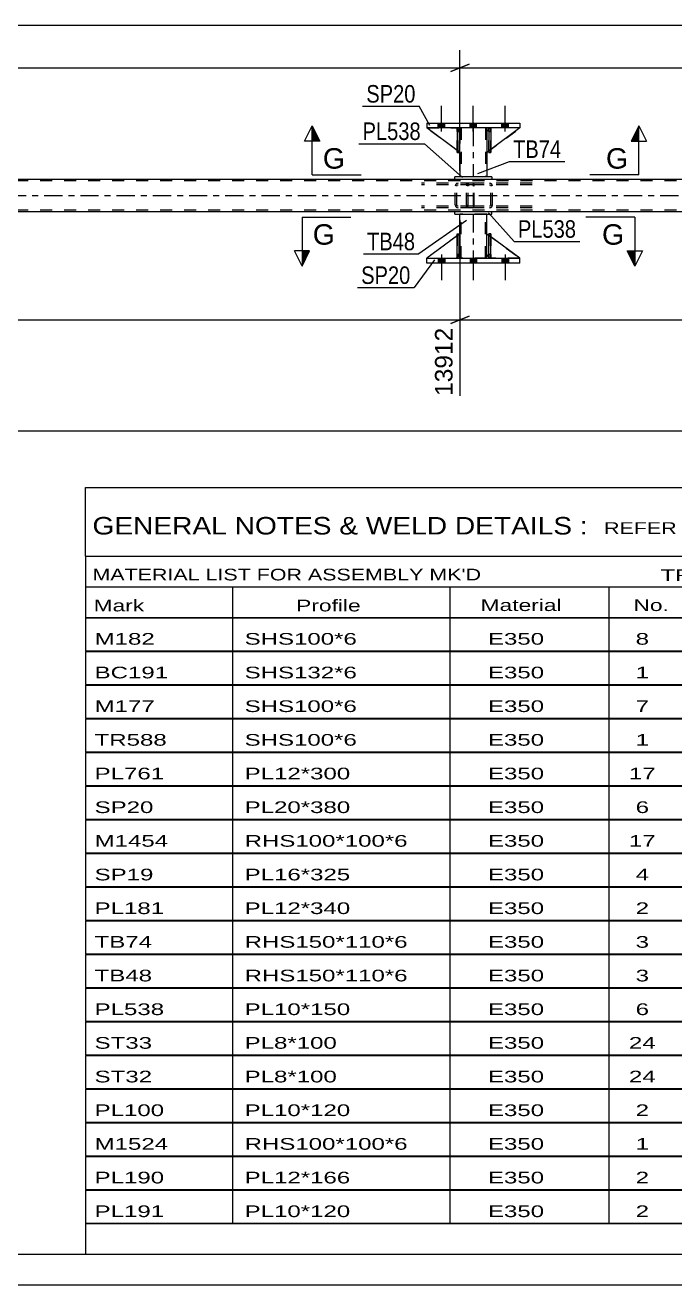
# Model space of a CAD drawing. Header units: millimetres. Extents: x 0 to 841, y 0 to 594.
# Drawn here: x 506.2 to 612.3, y 0 to 205.8 of the extents above; entities that cross this region are included whole.
import ezdxf

# ---------------------------------------------------------------- set-up
doc = ezdxf.new("R2010")
doc.units = ezdxf.units.MM
doc.linetypes.add('DXK_LINE_DOT2', pattern=[3.9198, 1.9599, -1.9599])
doc.linetypes.add('DXK_LINE_DOT3', pattern=[5.9187, 2.979, -0.9799, 0.9799, -0.9799])
doc.styles.add('Arial', font='arial.ttf', dxfattribs={"height": 0.2})
doc.styles.add('Arial Narrow', font='ARIALN.TTF', dxfattribs={"height": 0.2})

# ---------------------------------------------------------------- blocks, each defined once
blk = doc.blocks.new('Unknown-203724102-1113')
at = {"color": 5, "linetype": 'Continuous'}
for p, q in [((5, 5), (836, 5)), ((0, 0), (841, 0))]:
    blk.add_line(p, q, dxfattribs=at)
blk = doc.blocks.new('Part-203724102-2270 - 2267')
at = {"color": 7, "linetype": 'DXK_LINE_DOT2'}
for p, q in [((577.15, 171.69), (571.75, 167.69)), ((577.15, 168.29), (577.15, 171.69)), ((577.15, 171.69), (577.15, 168.29)), ((571.75, 167.69), (576.55, 167.69)), ((576.55, 167.69), (577.15, 168.29)), ((577.15, 168.29), (576.55, 167.69)), ((577.15, 168.29), (577.15, 168.29))]:
    blk.add_line(p, q, dxfattribs=at)
blk = doc.blocks.new('Part-203724102-2351 - 2267')
at = {"color": 2, "linetype": 'Continuous'}
for p, q in [((581.55, 168.29), (581.55, 171.69)), ((581.55, 171.69), (581.9, 171.43)), ((586.95, 167.69), (582.22, 171.19)), ((581.9, 167.94), (581.55, 168.29))]:
    blk.add_line(p, q, dxfattribs=at)
at = {"color": 7, "linetype": 'DXK_LINE_DOT2'}
for p, q in [((582.22, 171.19), (581.9, 171.43)), ((581.9, 167.94), (582.15, 167.69)), ((582.15, 167.69), (586.95, 167.69))]:
    blk.add_line(p, q, dxfattribs=at)
blk = doc.blocks.new('Part-203724102-2284 - 2267')
at = {"color": 7, "linetype": 'DXK_LINE_DOT2'}
for p, q in [((576.7, 171.69), (577.02, 171.69)), ((576.7, 168.29), (576.7, 171.69)), ((576.7, 171.69), (576.7, 167.69)), ((577.02, 171.69), (577.02, 168.29)), ((577.02, 167.69), (577.02, 171.6)), ((577.02, 168.29), (576.7, 168.29)), ((576.7, 167.69), (576.7, 168.29)), ((577.02, 167.69), (576.7, 167.69)), ((577.02, 168.29), (577.02, 167.69)), ((577.02, 167.69), (577.02, 167.69))]:
    blk.add_line(p, q, dxfattribs=at)
blk = doc.blocks.new('Part-203724102-2299 - 2267')
at = {"color": 2, "linetype": 'Continuous'}
for p, q in [((571.75, 189.77), (571.75, 188.97)), ((571.75, 189.77), (586.95, 189.77)), ((586.95, 189.77), (586.95, 188.97)), ((586.95, 188.97), (571.75, 188.97))]:
    blk.add_line(p, q, dxfattribs=at)
blk = doc.blocks.new('Part-203724102-2368 - 2267')
at = {"color": 2, "linetype": 'Continuous'}
for p, q in [((576.7, 185.3), (571.75, 188.97)), ((576.7, 188.82), (576.55, 188.97)), ((577.15, 188.37), (577.02, 188.5)), ((577.15, 188.37), (577.15, 188.37)), ((577.15, 184.97), (577.15, 188.37)), ((577.02, 185.07), (577.15, 184.97)), ((577.15, 184.97), (577.15, 184.97))]:
    blk.add_line(p, q, dxfattribs=at)
at = {"color": 7, "linetype": 'DXK_LINE_DOT2'}
for p, q in [((576.55, 188.97), (571.75, 188.97)), ((571.75, 188.97), (571.75, 188.97)), ((576.55, 188.97), (577.15, 188.37)), ((577.02, 188.5), (576.7, 188.82)), ((577.15, 188.37), (577.15, 184.97)), ((577.02, 185.07), (576.7, 185.3))]:
    blk.add_line(p, q, dxfattribs=at)
blk = doc.blocks.new('Part-203724102-2369 - 2267')
at = {"color": 7, "linetype": 'DXK_LINE_DOT2'}
for p, q in [((577.15, 184.97), (571.75, 188.97)), ((571.75, 188.97), (576.55, 188.97)), ((576.55, 188.97), (577.15, 188.37)), ((577.15, 188.37), (576.55, 188.97)), ((577.15, 188.37), (577.15, 184.97)), ((577.15, 188.37), (577.15, 188.37)), ((577.15, 188.37), (577.15, 184.97))]:
    blk.add_line(p, q, dxfattribs=at)
blk = doc.blocks.new('Part-203724102-2374 - 2267')
at = {"color": 2, "linetype": 'Continuous'}
for p, q in [((581.9, 167.69), (581.9, 171.69)), ((581.9, 171.69), (582.22, 171.69)), ((582.22, 167.69), (582.22, 171.69)), ((581.9, 167.69), (581.9, 167.69)), ((582.22, 167.69), (581.9, 167.69))]:
    blk.add_line(p, q, dxfattribs=at)
at = {"color": 7, "linetype": 'DXK_LINE_DOT2'}
for p, q in [((581.9, 171.69), (581.9, 168.29)), ((582.22, 168.29), (582.22, 171.69)), ((581.9, 168.29), (581.9, 167.69)), ((581.9, 168.29), (582.22, 168.29)), ((581.9, 167.69), (581.9, 167.69)), ((581.9, 167.69), (581.9, 167.69)), ((582.22, 167.69), (582.22, 168.29)), ((582.22, 167.69), (582.22, 167.69))]:
    blk.add_line(p, q, dxfattribs=at)
blk = doc.blocks.new('Part-203724102-2310 - 2267')
at = {"color": 2, "linetype": 'Continuous'}
for p, q in [((576.7, 167.69), (576.7, 171.69)), ((576.7, 171.69), (577.02, 171.69)), ((577.02, 167.69), (577.02, 171.69)), ((576.7, 167.69), (576.7, 167.69)), ((577.02, 167.69), (576.7, 167.69))]:
    blk.add_line(p, q, dxfattribs=at)
at = {"color": 7, "linetype": 'DXK_LINE_DOT2'}
for p, q in [((576.7, 171.69), (576.7, 168.29)), ((577.02, 168.29), (577.02, 171.69)), ((576.7, 168.29), (576.7, 167.69)), ((576.7, 168.29), (577.02, 168.29)), ((576.7, 167.69), (576.7, 167.69)), ((576.7, 167.69), (576.7, 167.69)), ((577.02, 167.69), (577.02, 168.29)), ((577.02, 167.69), (577.02, 167.69))]:
    blk.add_line(p, q, dxfattribs=at)
blk = doc.blocks.new('Part-203724102-2311 - 2267')
at = {"color": 7, "linetype": 'DXK_LINE_DOT2'}
for p, q in [((582.15, 188.97), (581.55, 188.37)), ((581.55, 184.97), (586.95, 188.97)), ((581.55, 188.37), (581.55, 184.97)), ((586.95, 188.97), (582.15, 188.97))]:
    blk.add_line(p, q, dxfattribs=at)
blk = doc.blocks.new('Part-203724102-2376 - 2267')
at = {"color": 7, "linetype": 'DXK_LINE_DOT2'}
for p, q in [((582.22, 171.69), (581.9, 171.69)), ((581.9, 168.29), (581.9, 171.69)), ((581.9, 171.69), (581.9, 167.69)), ((582.22, 171.69), (582.22, 168.29)), ((582.22, 167.69), (582.22, 171.69)), ((582.22, 168.29), (581.9, 168.29)), ((581.9, 167.69), (581.9, 168.29)), ((582.22, 167.69), (581.9, 167.69)), ((582.22, 168.29), (582.22, 167.69)), ((582.22, 167.69), (582.22, 167.69))]:
    blk.add_line(p, q, dxfattribs=at)
blk = doc.blocks.new('Part-203724102-2386 - 2267')
at = {"color": 7, "linetype": 'DXK_LINE_DOT2'}
for p, q in [((578.27, 179.64), (578.23, 179.45)), ((578.23, 176.41), (578.23, 179.45)), ((578.49, 179.45), (578.51, 179.54)), ((578.49, 176.41), (578.49, 179.45)), ((578.51, 179.54), (578.56, 179.62)), ((578.74, 179.93), (578.55, 179.89)), ((578.56, 179.62), (578.64, 179.67)), ((578.64, 179.67), (578.74, 179.69)), ((588.97, 179.93), (578.74, 179.93)), ((588.97, 179.69), (578.74, 179.69)), ((582.17, 179.89), (581.98, 179.93)), ((581.98, 179.69), (582.07, 179.67)), ((582.07, 179.67), (582.16, 179.62)), ((582.16, 179.62), (582.21, 179.54)), ((582.21, 179.54), (582.23, 179.45)), ((582.23, 176.41), (582.23, 179.45)), ((582.49, 179.45), (582.45, 179.64)), ((582.49, 176.41), (582.49, 179.45)), ((578.23, 176.41), (578.27, 176.23)), ((578.51, 176.32), (578.49, 176.41)), ((578.56, 176.24), (578.51, 176.32)), ((578.55, 175.97), (578.74, 175.93)), ((578.64, 176.19), (578.56, 176.24)), ((578.74, 176.17), (578.64, 176.19)), ((588.97, 176.17), (578.74, 176.17)), ((588.97, 175.93), (578.74, 175.93)), ((582.07, 176.19), (581.98, 176.17)), ((581.98, 175.93), (582.17, 175.97)), ((582.16, 176.24), (582.07, 176.19)), ((582.21, 176.32), (582.16, 176.24)), ((582.23, 176.41), (582.21, 176.32)), ((582.45, 176.23), (582.49, 176.41))]:
    blk.add_line(p, q, dxfattribs=at)
for centre, start, end in [((578.72, 179.43), 110.7583, 155.68), ((582, 179.43), 24.32, 69.2417), ((578.72, 176.43), 204.32, 249.2417), ((582, 176.43), 290.7583, 335.68)]:
    blk.add_arc(centre, 0.496, start, end, dxfattribs=at)
blk = doc.blocks.new('Part-203724102-2322 - 2267')
at = {"color": 2, "linetype": 'Continuous'}
for p, q in [((577.15, 171.69), (577.15, 174.89)), ((581.55, 171.69), (581.55, 174.89)), ((577.15, 167.69), (577.15, 168.29)), ((581.55, 167.69), (581.55, 168.29))]:
    blk.add_line(p, q, dxfattribs=at)
at = {"color": 7, "linetype": 'DXK_LINE_DOT2'}
for p, q in [((581.55, 174.89), (577.15, 174.89)), ((577.39, 167.69), (577.39, 174.89)), ((581.31, 167.69), (581.31, 174.89)), ((577.15, 168.29), (577.15, 171.69)), ((581.55, 168.29), (581.55, 171.69)), ((581.55, 167.69), (577.15, 167.69))]:
    blk.add_line(p, q, dxfattribs=at)
at = {"color": 7, "linetype": 'DXK_LINE_DOT3'}
blk.add_line((579.35, 174.89), (579.35, 167.69), dxfattribs=at)
blk = doc.blocks.new('Part-203724102-2338 - 2267')
at = {"color": 2, "linetype": 'Continuous'}
for p, q in [((582.35, 180.97), (576.35, 180.97)), ((576.35, 180.57), (576.35, 180.97)), ((582.35, 180.57), (576.35, 180.57)), ((582.35, 180.97), (582.35, 180.57))]:
    blk.add_line(p, q, dxfattribs=at)
blk = doc.blocks.new('Part-203724102-2343 - 2267')
at = {"color": 2, "linetype": 'Continuous'}
for p, q in [((582.35, 175.29), (576.35, 175.29)), ((576.35, 174.89), (576.35, 175.29)), ((576.35, 174.89), (582.35, 174.89)), ((582.35, 174.89), (582.35, 175.29))]:
    blk.add_line(p, q, dxfattribs=at)
blk = doc.blocks.new('Part-203724102-2352 - 2267')
at = {"color": 7, "linetype": 'DXK_LINE_DOT2'}
for p, q in [((581.55, 168.29), (581.55, 171.69)), ((581.55, 171.69), (586.95, 167.69)), ((582.15, 167.69), (581.55, 168.29)), ((586.95, 167.69), (582.15, 167.69))]:
    blk.add_line(p, q, dxfattribs=at)
blk = doc.blocks.new('Part-203724102-2357 - 2267')
at = {"color": 2, "linetype": 'Continuous'}
for p, q in [((577.15, 188.97), (577.15, 188.37)), ((581.55, 188.97), (581.55, 188.37)), ((577.15, 184.97), (577.15, 180.97)), ((581.55, 184.97), (581.55, 180.97))]:
    blk.add_line(p, q, dxfattribs=at)
at = {"color": 7, "linetype": 'DXK_LINE_DOT2'}
for p, q in [((581.55, 188.97), (577.15, 188.97)), ((577.15, 188.37), (577.15, 184.97)), ((577.39, 188.97), (577.39, 180.97)), ((581.31, 188.97), (581.31, 180.97)), ((581.55, 188.37), (581.55, 184.97)), ((581.55, 180.97), (577.15, 180.97))]:
    blk.add_line(p, q, dxfattribs=at)
at = {"color": 7, "linetype": 'DXK_LINE_DOT3'}
blk.add_line((579.35, 188.97), (579.35, 180.97), dxfattribs=at)
blk = doc.blocks.new('Part-203724102-2367 - 2267')
at = {"color": 7, "linetype": 'DXK_LINE_DOT2'}
for p, q in [((581.9, 188.37), (581.9, 188.97)), ((581.9, 188.97), (581.9, 188.97)), ((581.9, 188.97), (581.9, 184.97)), ((581.9, 188.97), (582.22, 188.97)), ((581.9, 184.97), (581.9, 188.37)), ((581.9, 188.37), (582.22, 188.37)), ((582.22, 188.97), (582.22, 188.37)), ((582.22, 184.97), (582.22, 188.97)), ((582.22, 188.37), (582.22, 184.97)), ((581.9, 184.97), (582.22, 184.97))]:
    blk.add_line(p, q, dxfattribs=at)
blk = doc.blocks.new('Part-203724102-2370 - 2267')
at = {"color": 2, "linetype": 'Continuous'}
for p, q in [((581.9, 188.73), (581.55, 188.37)), ((581.55, 188.37), (581.55, 184.97)), ((586.95, 188.97), (582.22, 185.47)), ((581.55, 184.97), (581.9, 185.23))]:
    blk.add_line(p, q, dxfattribs=at)
at = {"color": 7, "linetype": 'DXK_LINE_DOT2'}
for p, q in [((582.15, 188.97), (581.9, 188.73)), ((586.95, 188.97), (582.15, 188.97)), ((586.95, 188.97), (586.95, 188.97)), ((586.95, 188.97), (586.95, 188.97)), ((582.22, 185.47), (581.9, 185.23))]:
    blk.add_line(p, q, dxfattribs=at)
blk = doc.blocks.new('Part-203724102-2415 - 2267')
at = {"color": 2, "linetype": 'Continuous'}
for p, q in [((576.7, 171.36), (571.75, 167.69)), ((577.15, 171.69), (577.02, 171.6)), ((577.15, 168.29), (577.15, 171.69)), ((576.7, 167.85), (576.55, 167.69)), ((577.15, 168.29), (577.02, 168.17)), ((577.15, 168.29), (577.15, 168.29))]:
    blk.add_line(p, q, dxfattribs=at)
at = {"color": 7, "linetype": 'DXK_LINE_DOT2'}
for p, q in [((577.02, 171.6), (576.7, 171.36)), ((577.15, 168.29), (577.15, 171.69)), ((571.75, 167.69), (571.75, 167.69)), ((571.75, 167.69), (576.55, 167.69)), ((577.15, 168.29), (576.55, 167.69)), ((577.02, 168.17), (576.7, 167.85))]:
    blk.add_line(p, q, dxfattribs=at)
blk = doc.blocks.new('Part-203724102-2460 - 2267')
at = {"color": 2, "linetype": 'Continuous'}
for p, q in [((582.22, 188.97), (581.9, 188.97)), ((581.9, 188.97), (581.9, 184.97)), ((582.22, 188.97), (582.22, 188.97)), ((582.22, 188.97), (582.22, 184.97)), ((582.22, 184.97), (581.9, 184.97))]:
    blk.add_line(p, q, dxfattribs=at)
at = {"color": 7, "linetype": 'DXK_LINE_DOT2'}
for p, q in [((581.9, 188.97), (581.9, 188.37)), ((581.9, 188.97), (581.9, 188.97)), ((582.22, 188.37), (581.9, 188.37)), ((581.9, 188.37), (581.9, 184.97)), ((582.22, 188.37), (582.22, 188.97)), ((582.22, 188.97), (582.22, 188.97)), ((582.22, 184.97), (582.22, 188.37))]:
    blk.add_line(p, q, dxfattribs=at)
blk = doc.blocks.new('Part-203724102-2465 - 2267')
at = {"color": 2, "linetype": 'Continuous'}
for p, q in [((571.75, 166.89), (571.75, 167.69)), ((571.75, 167.69), (586.95, 167.69)), ((586.95, 166.89), (571.75, 166.89)), ((586.95, 166.89), (586.95, 167.69))]:
    blk.add_line(p, q, dxfattribs=at)
blk = doc.blocks.new('Part-203724102-2476 - 2267')
at = {"color": 2, "linetype": 'Continuous'}
for p, q in [((577.02, 188.97), (576.7, 188.97)), ((576.7, 188.97), (576.7, 184.97)), ((577.02, 188.97), (577.02, 188.97)), ((577.02, 188.97), (577.02, 184.97)), ((577.02, 184.97), (576.7, 184.97))]:
    blk.add_line(p, q, dxfattribs=at)
at = {"color": 7, "linetype": 'DXK_LINE_DOT2'}
for p, q in [((576.7, 188.97), (576.7, 188.37)), ((576.7, 188.97), (576.7, 188.97)), ((577.02, 188.37), (576.7, 188.37)), ((576.7, 188.37), (576.7, 184.97)), ((577.02, 188.37), (577.02, 188.97)), ((577.02, 188.97), (577.02, 188.97)), ((577.02, 184.97), (577.02, 188.37))]:
    blk.add_line(p, q, dxfattribs=at)
blk = doc.blocks.new('Part-203724102-2478 - 2267')
at = {"color": 7, "linetype": 'DXK_LINE_DOT2'}
for p, q in [((576.7, 188.37), (576.7, 188.97)), ((576.7, 188.97), (576.7, 188.97)), ((576.7, 188.97), (576.7, 184.97)), ((576.7, 188.97), (577.02, 188.97)), ((576.7, 184.97), (576.7, 188.37)), ((576.7, 188.37), (577.02, 188.37)), ((577.02, 188.97), (577.02, 188.37)), ((577.02, 184.97), (577.02, 188.97)), ((577.02, 188.37), (577.02, 184.97)), ((576.7, 184.97), (577.02, 184.97))]:
    blk.add_line(p, q, dxfattribs=at)
blk = doc.blocks.new('Part-203724102-2505 - 2267')
at = {"color": 7, "linetype": 'DXK_LINE_DOT2'}
for p, q in [((718.34, 180.33), (59.43, 180.33)), ((718.34, 175.53), (59.43, 175.53)), ((582.35, 175.29), (576.35, 175.29))]:
    blk.add_line(p, q, dxfattribs=at)
at = {"color": 2, "linetype": 'Continuous'}
for p, q in [((718.34, 180.57), (156.67, 180.57)), ((576.35, 175.29), (326.93, 175.29)), ((718.34, 175.29), (582.35, 175.29))]:
    blk.add_line(p, q, dxfattribs=at)
at = {"color": 7, "linetype": 'DXK_LINE_DOT3'}
blk.add_line((59.43, 177.93), (718.34, 177.93), dxfattribs=at)
blk = doc.blocks.new('Bolt-203724102-2542 - 2267')
at = {"linetype": 'Continuous'}
for points in [[(573.63, 166.89), (574.67, 166.89), (574.67, 167.69), (573.63, 167.69)], [(573.63, 166.89), (574.67, 166.89), (574.67, 167.69), (573.63, 167.69)], [(573.63, 166.89), (574.67, 166.89), (574.67, 167.69), (573.63, 167.69)], [(578.83, 166.89), (579.87, 166.89), (579.87, 167.69), (578.83, 167.69)], [(578.83, 166.89), (579.87, 166.89), (579.87, 167.69), (578.83, 167.69)], [(584.03, 166.89), (585.07, 166.89), (585.07, 167.69), (584.03, 167.69)], [(584.03, 166.89), (585.07, 166.89), (585.07, 167.69), (584.03, 167.69)], [(584.03, 166.89), (585.07, 166.89), (585.07, 167.69), (584.03, 167.69)]]:
    blk.add_hatch(color=1, dxfattribs=at).paths.add_polyline_path(points)
at = {"color": 1, "linetype": 'Continuous'}
for p, q in [((573.63, 167.69), (573.63, 166.89)), ((573.63, 167.69), (573.63, 166.89)), ((573.63, 167.69), (573.63, 166.89)), ((574.15, 168.29), (574.15, 164.09)), ((574.15, 168.29), (574.15, 164.09)), ((574.15, 168.29), (574.15, 164.09)), ((574.67, 167.69), (574.67, 166.89)), ((574.67, 167.69), (574.67, 166.89)), ((574.67, 167.69), (574.67, 166.89)), ((578.83, 167.69), (578.83, 166.89)), ((578.83, 167.69), (578.83, 166.89)), ((579.35, 168.29), (579.35, 164.09)), ((579.35, 168.29), (579.35, 164.09)), ((579.87, 167.69), (579.87, 166.89)), ((579.87, 167.69), (579.87, 166.89)), ((584.03, 167.69), (584.03, 166.89)), ((584.03, 167.69), (584.03, 166.89)), ((584.03, 167.69), (584.03, 166.89)), ((584.55, 168.29), (584.55, 164.09)), ((584.55, 168.29), (584.55, 164.09)), ((584.55, 168.29), (584.55, 164.09)), ((585.07, 167.69), (585.07, 166.89)), ((585.07, 167.69), (585.07, 166.89)), ((585.07, 167.69), (585.07, 166.89))]:
    blk.add_line(p, q, dxfattribs=at)
blk = doc.blocks.new('Bolt-203724102-2543 - 2267')
at = {"linetype": 'Continuous'}
for points in [[(574.67, 189.77), (573.63, 189.77), (573.63, 188.97), (574.67, 188.97)], [(574.67, 189.77), (573.63, 189.77), (573.63, 188.97), (574.67, 188.97)], [(574.67, 189.77), (573.63, 189.77), (573.63, 188.97), (574.67, 188.97)], [(579.87, 189.77), (578.83, 189.77), (578.83, 188.97), (579.87, 188.97)], [(579.87, 189.77), (578.83, 189.77), (578.83, 188.97), (579.87, 188.97)], [(585.07, 189.77), (584.03, 189.77), (584.03, 188.97), (585.07, 188.97)], [(585.07, 189.77), (584.03, 189.77), (584.03, 188.97), (585.07, 188.97)], [(585.07, 189.77), (584.03, 189.77), (584.03, 188.97), (585.07, 188.97)]]:
    blk.add_hatch(color=1, dxfattribs=at).paths.add_polyline_path(points)
at = {"color": 1, "linetype": 'Continuous'}
for p, q in [((574.15, 188.37), (574.15, 192.57)), ((574.15, 188.37), (574.15, 192.57)), ((574.15, 188.37), (574.15, 192.57)), ((579.35, 188.37), (579.35, 192.57)), ((579.35, 188.37), (579.35, 192.57)), ((584.55, 188.37), (584.55, 192.57)), ((584.55, 188.37), (584.55, 192.57)), ((584.55, 188.37), (584.55, 192.57)), ((573.63, 188.97), (573.63, 189.77)), ((573.63, 188.97), (573.63, 189.77)), ((573.63, 188.97), (573.63, 189.77)), ((574.67, 188.97), (574.67, 189.77)), ((574.67, 188.97), (574.67, 189.77)), ((574.67, 188.97), (574.67, 189.77)), ((578.83, 188.97), (578.83, 189.77)), ((578.83, 188.97), (578.83, 189.77)), ((579.87, 188.97), (579.87, 189.77)), ((579.87, 188.97), (579.87, 189.77)), ((584.03, 188.97), (584.03, 189.77)), ((584.03, 188.97), (584.03, 189.77)), ((584.03, 188.97), (584.03, 189.77)), ((585.07, 188.97), (585.07, 189.77)), ((585.07, 188.97), (585.07, 189.77)), ((585.07, 188.97), (585.07, 189.77))]:
    blk.add_line(p, q, dxfattribs=at)
blk = doc.blocks.new('Part-203724102-2546 - 2267')
at = {"color": 7, "linetype": 'DXK_LINE_DOT2'}
for p, q in [((579.22, 179.93), (570.9, 179.93)), ((579.22, 179.69), (570.9, 179.69)), ((576.42, 179.64), (576.39, 179.45)), ((576.39, 176.41), (576.39, 179.45)), ((576.64, 179.45), (576.66, 179.54)), ((576.64, 176.41), (576.64, 179.45)), ((576.66, 179.54), (576.71, 179.62)), ((576.89, 179.93), (576.7, 179.89)), ((576.71, 179.62), (576.79, 179.67)), ((576.79, 179.67), (576.89, 179.69)), ((578.23, 179.69), (578.23, 179.93)), ((579.33, 179.89), (579.22, 179.93)), ((579.22, 179.69), (579.27, 179.67)), ((579.27, 179.67), (579.32, 179.62)), ((579.32, 179.62), (579.35, 179.54)), ((579.41, 179.79), (579.33, 179.89)), ((579.35, 179.54), (579.36, 179.45)), ((579.36, 176.41), (579.36, 179.45)), ((579.47, 179.64), (579.41, 179.79)), ((579.49, 179.45), (579.47, 179.64)), ((579.49, 176.41), (579.49, 179.45)), ((579.22, 176.17), (570.9, 176.17)), ((579.22, 175.93), (570.9, 175.93)), ((576.39, 176.41), (576.42, 176.23)), ((576.66, 176.32), (576.64, 176.41)), ((576.71, 176.24), (576.66, 176.32)), ((576.7, 175.97), (576.89, 175.93)), ((576.79, 176.19), (576.71, 176.24)), ((576.89, 176.17), (576.79, 176.19)), ((578.23, 175.93), (578.23, 176.17)), ((579.27, 176.19), (579.22, 176.17)), ((579.22, 175.93), (579.33, 175.97)), ((579.32, 176.24), (579.27, 176.19)), ((579.35, 176.32), (579.32, 176.24)), ((579.33, 175.97), (579.41, 176.07)), ((579.36, 176.41), (579.35, 176.32)), ((579.41, 176.07), (579.47, 176.23)), ((579.47, 176.23), (579.49, 176.41))]:
    blk.add_line(p, q, dxfattribs=at)
for centre, start, end in [((576.87, 179.44), 111.1941, 156.1506), ((576.87, 176.43), 203.8494, 248.8059)]:
    blk.add_arc(centre, 0.492, start, end, dxfattribs=at)
blk = doc.blocks.new('StraightDimension-203724102-2558 - 2267')
at = {"color": 7, "linetype": 'Continuous'}
blk.add_line((50.81, 139.47), (727.6, 139.47), dxfattribs=at)
blk = doc.blocks.new('StraightDimension-203724102-2598 - 2267')
at = {"color": 7, "linetype": 'Continuous'}
for p, q in [((577.15, 173.89), (577.15, 145.2)), ((321.73, 157.62), (577.15, 157.62)), ((575.65, 157.02), (578.65, 158.22))]:
    blk.add_line(p, q, dxfattribs=at)
at = {"color": 0, "linetype": 'Continuous'}
blk.add_wipeout([(576.55, 156.92), (572.35, 156.92), (572.35, 144.6), (576.55, 144.6)], dxfattribs=at)
at = {"color": 3, "linetype": 'Continuous', "style": 'Arial'}
blk.add_text('13912', height=2.865, rotation=90.0002, dxfattribs=at).set_placement((575.95, 145.2))
blk = doc.blocks.new('StraightDimension-203724102-2611 - 2267')
at = {"color": 7, "linetype": 'Continuous'}
for p, q in [((726.96, 175.33), (726.96, 145.2)), ((577.15, 173.89), (577.15, 145.2)), ((578.65, 158.22), (575.65, 157.02)), ((577.15, 157.62), (726.96, 157.62)), ((725.46, 157.02), (728.46, 158.22))]:
    blk.add_line(p, q, dxfattribs=at)
at = {"color": 0}
blk.add_wipeout([(657.1, 158.37), (657.1, 162.57), (647.01, 162.57), (647.01, 158.37)], dxfattribs=at)
at = {"color": 0, "linetype": 'Continuous'}
blk.add_wipeout([(726.36, 156.92), (722.16, 156.92), (722.16, 144.6), (726.36, 144.6)], dxfattribs=at)
at = {"color": 3, "style": 'Arial'}
blk.add_text('3899', height=2.865, dxfattribs=at).set_placement((647.61, 158.97))
at = {"color": 3, "linetype": 'Continuous', "style": 'Arial'}
blk.add_text('17810', height=2.865, rotation=90.0002, dxfattribs=at).set_placement((725.76, 145.2))
blk = doc.blocks.new('StraightDimension-203724102-2628 - 2267')
at = {"color": 7, "linetype": 'Continuous'}
for p, q in [((577.15, 181.97), (577.15, 201.66)), ((726.96, 181.57), (726.96, 201.66)), ((578.65, 199.41), (575.65, 198.21)), ((577.15, 198.81), (726.96, 198.81)), ((725.46, 198.21), (728.46, 199.41))]:
    blk.add_line(p, q, dxfattribs=at)
at = {"color": 0}
blk.add_wipeout([(657.1, 199.56), (657.1, 203.76), (647.01, 203.76), (647.01, 199.56)], dxfattribs=at)
at = {"color": 3, "style": 'Arial'}
blk.add_text('3899', height=2.865, dxfattribs=at).set_placement((647.61, 200.16))
blk = doc.blocks.new('StraightDimension-203724102-2641 - 2267')
at = {"color": 7, "linetype": 'Continuous'}
for p, q in [((577.15, 181.97), (577.15, 201.66)), ((321.73, 198.81), (577.15, 198.81)), ((575.65, 198.21), (578.65, 199.41))]:
    blk.add_line(p, q, dxfattribs=at)
blk = doc.blocks.new('StraightDimension-203724102-8860 - 2267')
at = {"color": 7, "linetype": 'Continuous'}
blk.add_line((50.81, 205.75), (726.96, 205.75), dxfattribs=at)
blk = doc.blocks.new('Unknown-203724102-16303')
at = {"color": 7, "linetype": 'Continuous'}
for p, q in [((516, 130.25), (676, 130.25)), ((516, 119), (516, 130.25)), ((676, 130.25), (676, 119)), ((516, 119), (676, 119)), ((516, 119), (516, 114)), ((676, 119), (676, 114)), ((516, 114), (676, 114)), ((516, 114), (516, 109)), ((540, 114), (540, 109)), ((575.5, 114), (575.5, 109)), ((601.5, 114), (601.5, 109)), ((614.5, 114), (614.5, 109)), ((632, 114), (632, 109)), ((654, 114), (654, 109)), ((676, 114), (676, 109)), ((516, 109), (676, 109)), ((516, 108.95), (516, 103.55)), ((516, 108.95), (676, 108.95)), ((540, 109), (540, 103.5)), ((575.5, 109), (575.5, 103.5)), ((601.5, 109), (601.5, 103.5)), ((614.5, 109), (614.5, 103.5)), ((632, 109), (632, 103.5)), ((654, 109), (654, 103.5)), ((676, 108.95), (676, 103.55)), ((516, 103.55), (676, 103.55)), ((516, 103.45), (516, 98.05)), ((516, 103.45), (676, 103.45)), ((540, 103.5), (540, 98)), ((575.5, 103.5), (575.5, 98)), ((601.5, 103.5), (601.5, 98)), ((614.5, 103.5), (614.5, 98)), ((632, 103.5), (632, 98)), ((654, 103.5), (654, 98)), ((676, 103.45), (676, 98.05)), ((516, 98.05), (676, 98.05)), ((516, 97.95), (516, 92.55)), ((516, 97.95), (676, 97.95)), ((540, 98), (540, 92.5)), ((575.5, 98), (575.5, 92.5)), ((601.5, 98), (601.5, 92.5)), ((614.5, 98), (614.5, 92.5)), ((632, 98), (632, 92.5)), ((654, 98), (654, 92.5)), ((676, 97.95), (676, 92.55)), ((516, 92.55), (676, 92.55)), ((516, 92.45), (516, 87.05)), ((516, 92.45), (676, 92.45)), ((540, 92.5), (540, 87)), ((575.5, 92.5), (575.5, 87)), ((601.5, 92.5), (601.5, 87)), ((614.5, 92.5), (614.5, 87)), ((632, 92.5), (632, 87)), ((654, 92.5), (654, 87)), ((676, 92.45), (676, 87.05)), ((516, 87.05), (676, 87.05)), ((516, 86.95), (516, 81.55)), ((516, 86.95), (676, 86.95)), ((540, 87), (540, 81.5)), ((575.5, 87), (575.5, 81.5)), ((601.5, 87), (601.5, 81.5)), ((614.5, 87), (614.5, 81.5)), ((632, 87), (632, 81.5)), ((654, 87), (654, 81.5)), ((676, 86.95), (676, 81.55)), ((516, 81.55), (676, 81.55)), ((516, 81.45), (516, 76.05)), ((516, 81.45), (676, 81.45)), ((540, 81.5), (540, 76)), ((575.5, 81.5), (575.5, 76)), ((601.5, 81.5), (601.5, 76)), ((614.5, 81.5), (614.5, 76)), ((632, 81.5), (632, 76)), ((654, 81.5), (654, 76)), ((676, 81.45), (676, 76.05)), ((516, 76.05), (676, 76.05)), ((516, 75.95), (516, 70.55)), ((516, 75.95), (676, 75.95)), ((540, 76), (540, 70.5)), ((575.5, 76), (575.5, 70.5)), ((601.5, 76), (601.5, 70.5)), ((614.5, 76), (614.5, 70.5)), ((632, 76), (632, 70.5)), ((654, 76), (654, 70.5)), ((676, 75.95), (676, 70.55)), ((516, 70.55), (676, 70.55)), ((516, 70.45), (516, 65.05)), ((516, 70.45), (676, 70.45)), ((540, 70.5), (540, 65)), ((575.5, 70.5), (575.5, 65)), ((601.5, 70.5), (601.5, 65)), ((614.5, 70.5), (614.5, 65)), ((632, 70.5), (632, 65)), ((654, 70.5), (654, 65)), ((676, 70.45), (676, 65.05)), ((516, 65.05), (676, 65.05)), ((516, 64.95), (516, 59.55)), ((516, 64.95), (676, 64.95)), ((540, 65), (540, 59.5)), ((575.5, 65), (575.5, 59.5)), ((601.5, 65), (601.5, 59.5)), ((614.5, 65), (614.5, 59.5)), ((632, 65), (632, 59.5)), ((654, 65), (654, 59.5)), ((676, 64.95), (676, 59.55)), ((516, 59.55), (676, 59.55)), ((516, 59.45), (516, 54.05)), ((516, 59.45), (676, 59.45)), ((540, 59.5), (540, 54)), ((575.5, 59.5), (575.5, 54)), ((601.5, 59.5), (601.5, 54)), ((614.5, 59.5), (614.5, 54)), ((632, 59.5), (632, 54)), ((654, 59.5), (654, 54)), ((676, 59.45), (676, 54.05)), ((516, 54.05), (676, 54.05)), ((516, 53.95), (516, 48.55)), ((516, 53.95), (676, 53.95)), ((540, 54), (540, 48.5)), ((575.5, 54), (575.5, 48.5)), ((601.5, 54), (601.5, 48.5)), ((614.5, 54), (614.5, 48.5)), ((632, 54), (632, 48.5)), ((654, 54), (654, 48.5)), ((676, 53.95), (676, 48.55)), ((516, 48.55), (676, 48.55)), ((516, 48.45), (516, 43.05)), ((516, 48.45), (676, 48.45)), ((540, 48.5), (540, 43)), ((575.5, 48.5), (575.5, 43)), ((601.5, 48.5), (601.5, 43)), ((614.5, 48.5), (614.5, 43)), ((632, 48.5), (632, 43)), ((654, 48.5), (654, 43)), ((676, 48.45), (676, 43.05)), ((516, 43.05), (676, 43.05)), ((516, 42.95), (516, 37.55)), ((516, 42.95), (676, 42.95)), ((540, 43), (540, 37.5)), ((575.5, 43), (575.5, 37.5)), ((601.5, 43), (601.5, 37.5)), ((614.5, 43), (614.5, 37.5)), ((632, 43), (632, 37.5)), ((654, 43), (654, 37.5)), ((676, 42.95), (676, 37.55)), ((516, 37.55), (676, 37.55)), ((516, 37.45), (516, 32.05)), ((516, 37.45), (676, 37.45)), ((540, 37.5), (540, 32)), ((575.5, 37.5), (575.5, 32)), ((601.5, 37.5), (601.5, 32)), ((614.5, 37.5), (614.5, 32)), ((632, 37.5), (632, 32)), ((654, 37.5), (654, 32)), ((676, 37.45), (676, 32.05)), ((516, 32.05), (676, 32.05)), ((516, 31.95), (516, 26.55)), ((516, 31.95), (676, 31.95)), ((540, 32), (540, 26.5)), ((575.5, 32), (575.5, 26.5)), ((601.5, 32), (601.5, 26.5)), ((614.5, 32), (614.5, 26.5)), ((632, 32), (632, 26.5)), ((654, 32), (654, 26.5)), ((676, 31.95), (676, 26.55)), ((516, 26.55), (676, 26.55)), ((516, 26.45), (516, 21.05)), ((516, 26.45), (676, 26.45)), ((540, 26.5), (540, 21)), ((575.5, 26.5), (575.5, 21)), ((601.5, 26.5), (601.5, 21)), ((614.5, 26.5), (614.5, 21)), ((632, 26.5), (632, 21)), ((654, 26.5), (654, 21)), ((676, 26.45), (676, 21.05)), ((516, 21.05), (676, 21.05)), ((516, 20.95), (516, 15.55)), ((516, 20.95), (676, 20.95)), ((540, 21), (540, 15.5)), ((575.5, 21), (575.5, 15.5)), ((601.5, 21), (601.5, 15.5)), ((614.5, 21), (614.5, 15.5)), ((632, 21), (632, 15.5)), ((654, 21), (654, 15.5)), ((676, 20.95), (676, 15.55)), ((516, 15.55), (676, 15.55)), ((516, 15.45), (516, 10.05)), ((516, 15.45), (676, 15.45)), ((540, 15.5), (540, 10)), ((575.5, 15.5), (575.5, 10)), ((601.5, 15.5), (601.5, 10)), ((614.5, 15.5), (614.5, 10)), ((632, 15.5), (632, 10)), ((654, 15.5), (654, 10)), ((676, 15.45), (676, 10.05)), ((516, 10.05), (676, 10.05)), ((516, 10), (676, 10)), ((516, 10), (516, 5)), ((632, 10), (632, 5)), ((654, 10), (654, 5)), ((676, 10), (676, 5)), ((516, 5), (676, 5))]:
    blk.add_line(p, q, dxfattribs=at)
at = {"color": 7, "style": 'Arial Narrow'}
for s, height, width, p in [('GENERAL NOTES & WELD DETAILS :', 2.8633, 1.4, (517.15, 122.56)), ('REFER TYP DRAWING TYP-01', 1.9089, 1.6, (600.7, 122.66)), ("MATERIAL LIST FOR ASSEMBLY MK'D", 1.9089, 1.6, (517.15, 115.06)), ('TR588', 1.909, 1.794707, (609.9, 114.97)), ('2', 1.91, 1.794707, (638.08, 115.06)), ('No. Required', 1.9089, 1.6, (647.41, 115.06)), ('Mark', 1.909, 1.7, (517.34, 110)), ('Profile', 1.909, 1.7, (550.41, 110)), ('Material', 1.909, 1.7, (580.54, 110.06)), ('No.', 1.909, 1.7, (605.5, 110.06)), ('Length', 1.909, 1.7, (616, 110.06)), ('Area', 1.909, 1.7, (638.5, 110.06)), ('Weight', 1.909, 1.7, (658, 110.06))]:
    blk.add_text(s, height=height, dxfattribs=dict(at, width=width)).set_placement(p)
at = {"color": 7, "linetype": 'Continuous', "style": 'Arial Narrow'}
for s, height, width, p in [('M182', 1.909, 1.794707, (517.5, 104.56)), ('SHS100*6', 1.909, 1.794707, (542, 104.56)), ('E350', 1.909, 1.794707, (581.74, 104.56)), ('8', 1.91, 1.794707, (605.86, 104.56)), ('3261', 1.909, 1.794707, (618.58, 104.56)), ('1.3', 1.909, 1.794707, (642.32, 104.56)), ('456.9', 1.909, 1.794707, (658.96, 104.56)), ('BC191', 1.909, 1.794707, (517.5, 99.06)), ('SHS132*6', 1.909, 1.794707, (542, 99.06)), ('E350', 1.909, 1.794707, (581.74, 99.06)), ('1', 1.91, 1.794707, (605.86, 99.06)), ('17794', 1.909, 1.794707, (616.4, 99.06)), ('9.4', 1.909, 1.794707, (642.32, 99.06)), ('422.4', 1.909, 1.794707, (658.96, 99.06)), ('M177', 1.909, 1.794707, (517.5, 93.56)), ('SHS100*6', 1.909, 1.794707, (542, 93.56)), ('E350', 1.909, 1.794707, (581.74, 93.56)), ('7', 1.91, 1.794707, (605.86, 93.56)), ('3167', 1.909, 1.794707, (618.58, 93.56)), ('1.2', 1.909, 1.794707, (642.32, 93.56)), ('383.7', 1.909, 1.794707, (658.96, 93.56)), ('TR588', 1.909, 1.794707, (517.5, 88.06)), ('SHS100*6', 1.909, 1.794707, (542, 88.06)), ('E350', 1.909, 1.794707, (581.74, 88.06)), ('1', 1.91, 1.794707, (605.86, 88.06)), ('17465', 1.909, 1.794707, (616.4, 88.06)), ('7.0', 1.909, 1.794707, (642.32, 88.06)), ('309.3', 1.909, 1.794707, (658.96, 88.06)), ('PL761', 1.909, 1.794707, (517.5, 82.56)), ('PL12*300', 1.909, 1.794707, (542, 82.56)), ('E350', 1.909, 1.794707, (581.74, 82.56)), ('17', 1.909, 1.794707, (604.76, 82.56)), ('310', 1.909, 1.794707, (620.77, 82.56)), ('0.2', 1.909, 1.794707, (642.32, 82.56)), ('148.9', 1.909, 1.794707, (658.96, 82.56)), ('SP20', 1.909, 1.794707, (517.5, 77.06)), ('PL20*380', 1.909, 1.794707, (542, 77.06)), ('E350', 1.909, 1.794707, (581.74, 77.06)), ('6', 1.91, 1.794707, (605.86, 77.06)), ('380', 1.909, 1.794707, (620.77, 77.06)), ('0.3', 1.909, 1.794707, (642.32, 77.06)), ('136.0', 1.909, 1.794707, (658.96, 77.06)), ('M1454', 1.909, 1.794707, (517.5, 71.56)), ('RHS100*100*6', 1.9089, 1.794707, (542, 71.56)), ('E350', 1.909, 1.794707, (581.74, 71.56)), ('17', 1.909, 1.794707, (604.76, 71.56)), ('366', 1.909, 1.794707, (620.77, 71.56)), ('0.1', 1.909, 1.794707, (642.32, 71.56)), ('110.2', 1.909, 1.794707, (658.96, 71.56)), ('SP19', 1.909, 1.794707, (517.5, 66.06)), ('PL16*325', 1.909, 1.794707, (542, 66.06)), ('E350', 1.909, 1.794707, (581.74, 66.06)), ('4', 1.91, 1.794707, (605.86, 66.06)), ('325', 1.909, 1.794707, (620.77, 66.06)), ('0.2', 1.909, 1.794707, (642.32, 66.06)), ('53.1', 1.909, 1.794707, (661.14, 66.06)), ('PL181', 1.909, 1.794707, (517.5, 60.56)), ('PL12*340', 1.909, 1.794707, (542, 60.56)), ('E350', 1.909, 1.794707, (581.74, 60.56)), ('2', 1.91, 1.794707, (605.86, 60.56)), ('391', 1.909, 1.794707, (620.77, 60.56)), ('0.3', 1.909, 1.794707, (642.32, 60.56)), ('23.4', 1.909, 1.794707, (661.14, 60.56)), ('TB74', 1.909, 1.794707, (517.5, 55.06)), ('RHS150*110*6', 1.9089, 1.794707, (542, 55.06)), ('E350', 1.909, 1.794707, (581.74, 55.06)), ('3', 1.91, 1.794707, (605.86, 55.06)), ('200', 1.909, 1.794707, (620.77, 55.06)), ('0.1', 1.909, 1.794707, (642.32, 55.06)), ('14.0', 1.909, 1.794707, (661.14, 55.06)), ('TB48', 1.909, 1.794707, (517.5, 49.56)), ('RHS150*110*6', 1.9089, 1.794707, (542, 49.56)), ('E350', 1.909, 1.794707, (581.74, 49.56)), ('3', 1.91, 1.794707, (605.86, 49.56)), ('180', 1.909, 1.794707, (620.77, 49.56)), ('0.1', 1.909, 1.794707, (642.32, 49.56)), ('12.6', 1.909, 1.794707, (661.14, 49.56)), ('PL538', 1.909, 1.794707, (517.5, 44.06)), ('PL10*150', 1.909, 1.794707, (542, 44.06)), ('E350', 1.909, 1.794707, (581.74, 44.06)), ('6', 1.91, 1.794707, (605.86, 44.06)), ('170', 1.909, 1.794707, (620.77, 44.06)), ('0.1', 1.909, 1.794707, (642.32, 44.06)), ('12.0', 1.909, 1.794707, (661.14, 44.06)), ('ST33', 1.909, 1.794707, (517.5, 38.56)), ('PL8*100', 1.909, 1.794707, (542, 38.56)), ('E350', 1.909, 1.794707, (581.74, 38.56)), ('24', 1.909, 1.794707, (604.76, 38.56)), ('135', 1.909, 1.794707, (620.77, 38.56)), ('0.0', 1.909, 1.794707, (642.32, 38.56)), ('10.0', 1.909, 1.794707, (661.14, 38.56)), ('ST32', 1.909, 1.794707, (517.5, 33.06)), ('PL8*100', 1.909, 1.794707, (542, 33.06)), ('E350', 1.909, 1.794707, (581.74, 33.06)), ('24', 1.909, 1.794707, (604.76, 33.06)), ('121', 1.909, 1.794707, (620.77, 33.06)), ('0.0', 1.909, 1.794707, (642.32, 33.06)), ('8.9', 1.909, 1.794707, (663.33, 33.06)), ('PL100', 1.909, 1.794707, (517.5, 27.56)), ('PL10*120', 1.909, 1.794707, (542, 27.56)), ('E350', 1.909, 1.794707, (581.74, 27.56)), ('2', 1.91, 1.794707, (605.86, 27.56)), ('391', 1.909, 1.794707, (620.77, 27.56)), ('0.1', 1.909, 1.794707, (642.32, 27.56)), ('7.4', 1.909, 1.794707, (663.33, 27.56)), ('M1524', 1.909, 1.794707, (517.5, 22.06)), ('RHS100*100*6', 1.9089, 1.794707, (542, 22.06)), ('E350', 1.909, 1.794707, (581.74, 22.06)), ('1', 1.91, 1.794707, (605.86, 22.06)), ('390', 1.909, 1.794707, (620.77, 22.06)), ('0.2', 1.909, 1.794707, (642.32, 22.06)), ('6.9', 1.909, 1.794707, (663.33, 22.06)), ('PL190', 1.909, 1.794707, (517.5, 16.56)), ('PL12*166', 1.909, 1.794707, (542, 16.56)), ('E350', 1.909, 1.794707, (581.74, 16.56)), ('2', 1.91, 1.794707, (605.86, 16.56)), ('218', 1.909, 1.794707, (620.77, 16.56)), ('0.1', 1.909, 1.794707, (642.32, 16.56)), ('5.1', 1.909, 1.794707, (663.33, 16.56)), ('PL191', 1.909, 1.794707, (517.5, 11.06)), ('PL10*120', 1.909, 1.794707, (542, 11.06)), ('E350', 1.909, 1.794707, (581.74, 11.06)), ('2', 1.91, 1.794707, (605.86, 11.06)), ('218', 1.909, 1.794707, (620.77, 11.06)), ('0.1', 1.909, 1.794707, (642.32, 11.06)), ('4.1', 1.909, 1.794707, (663.33, 11.06)), ('Total', 1.909, 1.7, (618.33, 6.5)), ('47.0', 1.909, 1.794707, (639.64, 6.5)), ('2125.1', 1.909, 1.794707, (656.77, 6.5))]:
    blk.add_text(s, height=height, dxfattribs=dict(at, width=width)).set_placement(p)
blk = doc.blocks.new('Mark-203724102-2334 - 2267')
at = {"color": 0}
blk.add_wipeout([(570.77, 187), (570.77, 190), (561.26, 190), (561.26, 187)], dxfattribs=at)
blk.add_wipeout([(570.77, 187), (570.77, 190), (561.26, 190), (561.26, 187)], dxfattribs=at)
at = {"color": 30, "linetype": 'Continuous'}
for p in [(560.66, 186.4), (577.56, 180.88)]:
    blk.add_line(p, (571.37, 186.4), dxfattribs=at)
at = {"color": 3, "style": 'Arial Narrow'}
blk.add_text('PL538', height=2.863, dxfattribs=at).set_placement((561.26, 187))
blk = doc.blocks.new('Mark-203724102-2353 - 2267')
at = {"color": 0}
blk.add_wipeout([(593.69, 184.07), (593.69, 187.07), (585.84, 187.07), (585.84, 184.07)], dxfattribs=at)
blk.add_wipeout([(593.69, 184.07), (593.69, 187.07), (585.84, 187.07), (585.84, 184.07)], dxfattribs=at)
at = {"color": 30, "linetype": 'Continuous'}
for p, q in [((580.07, 181.54), (585.24, 183.47)), ((585.24, 183.47), (594.29, 183.47))]:
    blk.add_line(p, q, dxfattribs=at)
at = {"color": 3, "style": 'Arial Narrow'}
blk.add_text('TB74', height=2.863, dxfattribs=at).set_placement((585.84, 184.07))
blk = doc.blocks.new('Mark-203724102-2295 - 2267')
at = {"color": 0}
blk.add_wipeout([(569.91, 193.11), (569.91, 196.11), (561.87, 196.11), (561.87, 193.11)], dxfattribs=at)
blk.add_wipeout([(569.91, 193.11), (569.91, 196.11), (561.87, 196.11), (561.87, 193.11)], dxfattribs=at)
at = {"color": 30, "linetype": 'Continuous'}
for p in [(561.27, 192.51), (572.26, 189.37)]:
    blk.add_line(p, (570.51, 192.51), dxfattribs=at)
at = {"color": 3, "style": 'Arial Narrow'}
blk.add_text('SP20', height=2.863, dxfattribs=at).set_placement((561.87, 193.11))
blk = doc.blocks.new('Mark-203724102-2318 - 2267')
at = {"color": 0}
blk.add_wipeout([(569.84, 168.99), (569.84, 171.99), (561.99, 171.99), (561.99, 168.99)], dxfattribs=at)
blk.add_wipeout([(569.84, 168.99), (569.84, 171.99), (561.99, 171.99), (561.99, 168.99)], dxfattribs=at)
at = {"color": 30, "linetype": 'Continuous'}
for p in [(578.26, 173.83), (561.39, 168.39)]:
    blk.add_line(p, (570.44, 168.39), dxfattribs=at)
at = {"color": 3, "style": 'Arial Narrow'}
blk.add_text('TB48', height=2.863, dxfattribs=at).set_placement((561.99, 168.99))
blk = doc.blocks.new('Mark-203724102-2339 - 2267')
at = {"color": 0}
blk.add_wipeout([(596.13, 171.03), (596.13, 174.03), (586.63, 174.03), (586.63, 171.03)], dxfattribs=at)
blk.add_wipeout([(596.13, 171.03), (596.13, 174.03), (586.63, 174.03), (586.63, 171.03)], dxfattribs=at)
at = {"color": 30, "linetype": 'Continuous'}
for p, q in [((581.8, 175.11), (586.03, 170.43)), ((586.03, 170.43), (596.73, 170.43))]:
    blk.add_line(p, q, dxfattribs=at)
at = {"color": 3, "style": 'Arial Narrow'}
blk.add_text('PL538', height=2.863, dxfattribs=at).set_placement((586.63, 171.03))
blk = doc.blocks.new('Mark-203724102-2461 - 2267')
at = {"color": 0}
blk.add_wipeout([(569.07, 163.49), (569.07, 166.49), (561.03, 166.49), (561.03, 163.49)], dxfattribs=at)
blk.add_wipeout([(569.07, 163.49), (569.07, 166.49), (561.03, 166.49), (561.03, 163.49)], dxfattribs=at)
at = {"color": 30, "linetype": 'Continuous'}
for p in [(573, 167.42), (560.43, 162.89)]:
    blk.add_line(p, (569.67, 162.89), dxfattribs=at)
at = {"color": 3, "style": 'Arial Narrow'}
blk.add_text('SP20', height=2.863, dxfattribs=at).set_placement((561.03, 163.49))
blk = doc.blocks.new('SectionMark-203724102-2824 - 2267')
at = {"color": 6, "linetype": 'Continuous'}
for p, q in [((551.37, 174.4), (551.37, 166.4)), ((605.74, 174.4), (605.74, 166.4)), ((551.37, 166.4), (550.12, 168.9)), ((606.99, 168.9), (605.74, 166.4))]:
    blk.add_line(p, q, dxfattribs=at)
at = {"color": 0, "linetype": 'Continuous'}
for points in [[(556.75, 169.9), (556.75, 173.4), (553.12, 173.4), (553.12, 169.9)], [(603.99, 169.9), (603.99, 173.4), (600.36, 173.4), (600.36, 169.9)]]:
    blk.add_wipeout(points, dxfattribs=at)
at = {"linetype": 'Continuous'}
for points in [[(551.37, 168.9), (552.62, 168.9), (551.37, 166.4)], [(604.49, 168.9), (605.74, 168.9), (605.74, 166.4)]]:
    blk.add_hatch(color=6, dxfattribs=at).paths.add_polyline_path(points)
at = {"color": 6, "linetype": 'Continuous'}
for p, q in [((551.37, 174.4), (559.37, 174.4)), ((605.74, 174.4), (597.74, 174.4)), ((552.62, 168.9), (550.12, 168.9)), ((551.37, 166.4), (552.62, 168.9)), ((604.49, 168.9), (606.99, 168.9)), ((605.74, 166.4), (604.49, 168.9))]:
    blk.add_line(p, q, dxfattribs=at)
at = {"color": 3, "linetype": 'Continuous', "style": 'Arial'}
for p in [(553.12, 169.9), (600.36, 169.9)]:
    blk.add_text('G', height=3.34, dxfattribs=at).set_placement(p)
blk = doc.blocks.new('SectionMark-203724102-2826 - 2267')
at = {"color": 6, "linetype": 'Continuous'}
for p, q in [((551.77, 186.82), (553.02, 189.32)), ((553.02, 181.32), (553.02, 189.32)), ((606.39, 181.32), (606.39, 189.32)), ((606.39, 189.32), (607.64, 186.82))]:
    blk.add_line(p, q, dxfattribs=at)
at = {"color": 0, "linetype": 'Continuous'}
for points in [[(558.4, 182.32), (558.4, 185.82), (554.77, 185.82), (554.77, 182.32)], [(604.64, 182.32), (604.64, 185.82), (601.01, 185.82), (601.01, 182.32)]]:
    blk.add_wipeout(points, dxfattribs=at)
at = {"linetype": 'Continuous'}
for points in [[(554.27, 186.82), (553.02, 186.82), (553.02, 189.32)], [(606.39, 186.82), (605.14, 186.82), (606.39, 189.32)]]:
    blk.add_hatch(color=6, dxfattribs=at).paths.add_polyline_path(points)
at = {"color": 6, "linetype": 'Continuous'}
for p, q in [((553.02, 189.32), (554.27, 186.82)), ((606.39, 189.32), (605.14, 186.82)), ((554.27, 186.82), (551.77, 186.82)), ((605.14, 186.82), (607.64, 186.82)), ((553.02, 181.32), (561.02, 181.32)), ((606.39, 181.32), (598.39, 181.32))]:
    blk.add_line(p, q, dxfattribs=at)
at = {"color": 3, "linetype": 'Continuous', "style": 'Arial'}
for p in [(554.77, 182.32), (601.01, 182.32)]:
    blk.add_text('G', height=3.34, dxfattribs=at).set_placement(p)

msp = doc.modelspace()

# ---------------------------------------------------------------- block references
for name in ['Unknown-203724102-1113', 'Bolt-203724102-2543 - 2267', 'Part-203724102-2299 - 2267', 'Part-203724102-2368 - 2267', 'Part-203724102-2369 - 2267', 'Part-203724102-2476 - 2267', 'Part-203724102-2478 - 2267', 'Part-203724102-2357 - 2267', 'Part-203724102-2311 - 2267', 'Part-203724102-2370 - 2267', 'Part-203724102-2367 - 2267', 'Part-203724102-2460 - 2267', 'Part-203724102-2505 - 2267', 'Part-203724102-2546 - 2267', 'Part-203724102-2338 - 2267', 'Part-203724102-2386 - 2267', 'Part-203724102-2343 - 2267', 'Part-203724102-2322 - 2267', 'Part-203724102-2270 - 2267', 'Part-203724102-2415 - 2267', 'Part-203724102-2284 - 2267', 'Part-203724102-2310 - 2267', 'Part-203724102-2351 - 2267', 'Part-203724102-2352 - 2267', 'Part-203724102-2374 - 2267', 'Part-203724102-2376 - 2267', 'Part-203724102-2465 - 2267', 'Bolt-203724102-2542 - 2267', 'Unknown-203724102-16303']:
    msp.add_blockref(name, (0, 0))

# ---------------------------------------------------------------- next in the draw order: block references
for name in ['StraightDimension-203724102-2628 - 2267', 'StraightDimension-203724102-2558 - 2267']:
    msp.add_blockref(name, (0, 0))

# ---------------------------------------------------------------- next in the draw order: block references
for name in ['StraightDimension-203724102-2641 - 2267', 'StraightDimension-203724102-2598 - 2267']:
    msp.add_blockref(name, (0, 0))

# ---------------------------------------------------------------- next in the draw order: block references
msp.add_blockref('StraightDimension-203724102-2611 - 2267', (0, 0))

# ---------------------------------------------------------------- next in the draw order: block references
msp.add_blockref('StraightDimension-203724102-8860 - 2267', (0, 0))

# ---------------------------------------------------------------- next in the draw order: block references
for name in ['Mark-203724102-2334 - 2267', 'Mark-203724102-2353 - 2267', 'Mark-203724102-2339 - 2267', 'Mark-203724102-2318 - 2267']:
    msp.add_blockref(name, (0, 0))

# ---------------------------------------------------------------- next in the draw order: block references
for name in ['Mark-203724102-2295 - 2267', 'Mark-203724102-2461 - 2267']:
    msp.add_blockref(name, (0, 0))

# ---------------------------------------------------------------- next in the draw order: block references
for name in ['SectionMark-203724102-2826 - 2267', 'SectionMark-203724102-2824 - 2267']:
    msp.add_blockref(name, (0, 0))

doc.saveas('drawing.dxf')
